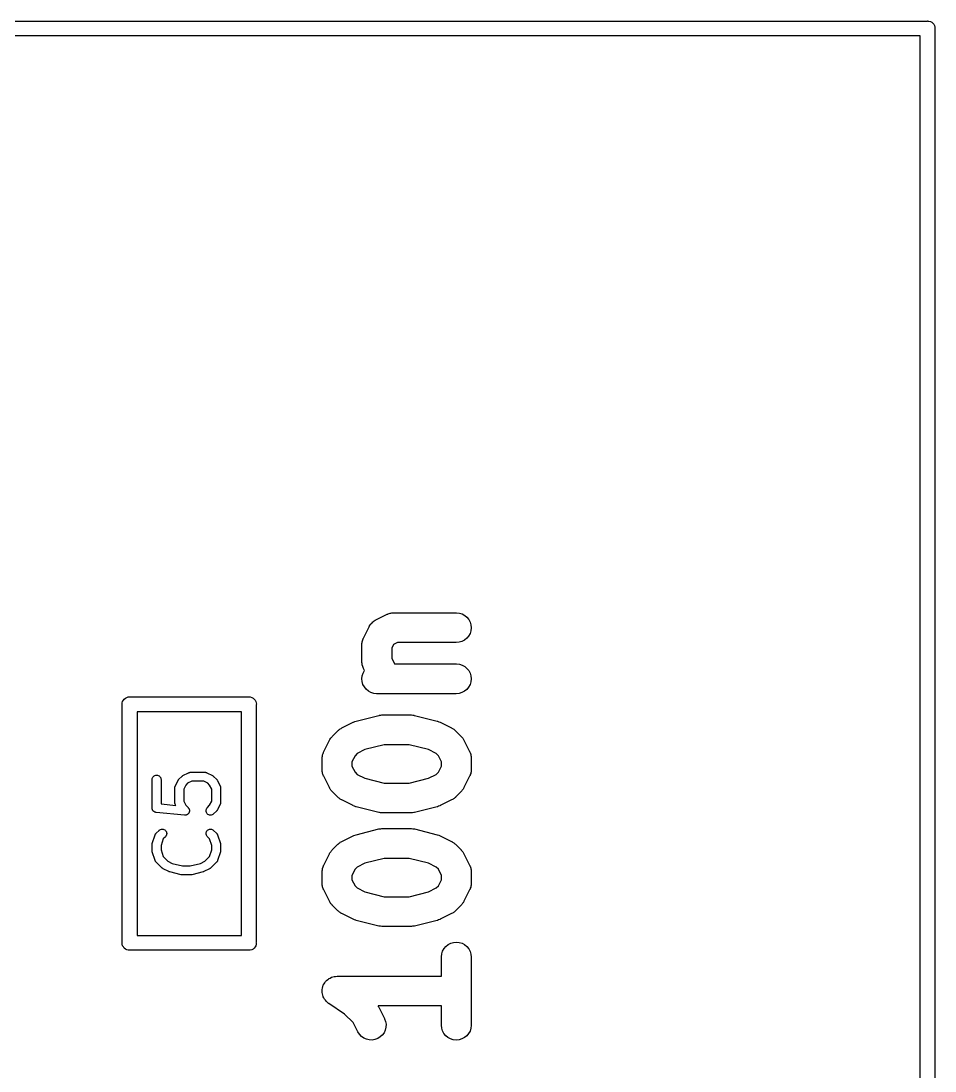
# Model space of a CAD drawing. Extents: x -0.43 to 1.15, y -0.05 to 0.65.
# Drawn here: x 0.9106 to 1.152, y 0.3746 to 0.652 of the extents above; entities that cross this region are included whole.
import ezdxf

# ---------------------------------------------------------------- set-up
doc = ezdxf.new("R2010")
doc.units = 0
doc.header["$MEASUREMENT"] = 0
doc.layers.add('BLACK', color=7, linetype='CONTINUOUS')

msp = doc.modelspace()

# ---------------------------------------------------------------- linework, layer by layer
at = {"layer": 'BLACK', "linetype": 'CONTINUOUS'}
for p, q in [((-0.1499, 0.65197), (1.1499, 0.65197)), ((1.1499, 0.65197), (1.15, 0.65198)), ((1.15, 0.65198), (1.1501, 0.65197)), ((1.1501, 0.65197), (1.15039, 0.65194)), ((1.15039, 0.65194), (1.15076, 0.65183)), ((1.15076, 0.65183), (1.1511, 0.65165)), ((1.1511, 0.65165), (1.1514, 0.6514)), ((1.1514, 0.6514), (1.15164, 0.6511)), ((1.15164, 0.6511), (1.15183, 0.65076)), ((1.15183, 0.65076), (1.15194, 0.65039)), ((1.15194, 0.65039), (1.15198, 0.65)), ((1.15198, 0.65), (1.15197, 0.6499)), ((1.15197, 0.6499), (1.15197, -0.0499)), ((1.14803, 0.64803), (-0.14803, 0.64803)), ((1.14803, -0.04803), (1.14803, 0.64803)), ((1.00389, 0.49352), (1.00414, 0.49369)), ((1.00414, 0.49369), (1.00422, 0.49372)), ((1.00422, 0.49372), (1.00429, 0.49377)), ((1.00429, 0.49377), (1.00729, 0.49527)), ((1.00729, 0.49527), (1.00734, 0.49529)), ((1.00734, 0.49529), (1.00745, 0.49533)), ((1.00745, 0.49533), (1.00755, 0.49538)), ((1.00755, 0.49538), (1.00781, 0.49546)), ((1.00781, 0.49546), (1.00806, 0.49555)), ((1.00806, 0.49555), (1.00817, 0.49557)), ((1.00817, 0.49557), (1.00828, 0.49561)), ((1.00828, 0.49561), (1.00855, 0.49563)), ((1.00855, 0.49563), (1.00882, 0.49567)), ((1.00882, 0.49567), (1.00893, 0.49567)), ((1.00893, 0.49567), (1.00905, 0.49568)), ((1.00905, 0.49568), (1.02555, 0.49568)), ((1.02555, 0.49568), (1.0256, 0.49568)), ((1.0256, 0.49568), (1.02637, 0.4956)), ((1.02637, 0.4956), (1.0271, 0.49536)), ((1.0271, 0.49536), (1.02777, 0.49499)), ((1.02777, 0.49499), (1.02836, 0.4945)), ((1.02836, 0.4945), (1.02884, 0.4939)), ((1.02884, 0.4939), (1.0292, 0.49322)), ((1.00103, 0.48901), (1.00253, 0.492)), ((1.00253, 0.492), (1.00255, 0.49205)), ((1.00255, 0.49205), (1.0026, 0.49212)), ((1.0026, 0.49212), (1.00263, 0.4922)), ((1.00263, 0.4922), (1.00281, 0.49245)), ((1.00281, 0.49245), (1.00297, 0.4927)), ((1.00297, 0.4927), (1.00303, 0.49276)), ((1.00303, 0.49276), (1.00308, 0.49283)), ((1.00308, 0.49283), (1.0033, 0.49303)), ((1.0033, 0.49303), (1.00351, 0.49325)), ((1.00351, 0.49325), (1.00358, 0.4933)), ((1.00358, 0.4933), (1.00364, 0.49336)), ((1.00364, 0.49336), (1.00389, 0.49352)), ((1.0294, 0.49095), (1.02918, 0.49022)), ((1.0292, 0.49322), (1.02941, 0.49248)), ((1.02948, 0.49172), (1.0294, 0.49095)), ((1.02941, 0.49248), (1.02948, 0.49172)), ((1.0007, 0.48806), (1.00073, 0.48817)), ((1.00073, 0.48817), (1.00075, 0.48829)), ((1.00075, 0.48829), (1.00085, 0.48854)), ((1.00085, 0.48854), (1.00093, 0.48879)), ((1.00093, 0.48879), (1.00099, 0.4889)), ((1.00099, 0.4889), (1.00103, 0.48901)), ((1.02705, 0.4881), (1.02631, 0.48788)), ((1.02773, 0.48846), (1.02705, 0.4881)), ((1.02832, 0.48895), (1.02773, 0.48846)), ((1.02881, 0.48954), (1.02832, 0.48895)), ((1.02918, 0.49022), (1.02881, 0.48954)), ((1.00061, 0.4873), (1.00063, 0.48741)), ((1.00061, 0.48724), (1.00061, 0.4873)), ((1.00061, 0.48274), (1.00061, 0.48724)), ((1.00062, 0.48753), (1.00067, 0.48779)), ((1.00063, 0.48741), (1.00062, 0.48753)), ((1.00067, 0.48779), (1.0007, 0.48806)), ((1.00898, 0.48731), (1.00849, 0.48631)), ((1.00849, 0.48631), (1.00849, 0.48367)), ((1.00998, 0.48781), (1.00898, 0.48731)), ((1.02555, 0.48781), (1.00998, 0.48781)), ((1.02631, 0.48788), (1.02555, 0.48781)), ((1.00062, 0.48263), (1.00061, 0.48274)), ((1.00062, 0.48251), (1.00062, 0.48263)), ((1.00849, 0.48367), (1.00923, 0.48218)), ((1.00066, 0.48225), (1.00062, 0.48251)), ((1.00069, 0.48198), (1.00066, 0.48225)), ((1.00072, 0.48187), (1.00069, 0.48198)), ((1.00074, 0.48175), (1.00072, 0.48187)), ((1.00083, 0.4815), (1.00074, 0.48175)), ((1.00091, 0.48124), (1.00083, 0.4815)), ((1.00096, 0.48114), (1.00091, 0.48124)), ((1.00092, 0.47977), (1.00129, 0.48045)), ((1.001, 0.48103), (1.00096, 0.48114)), ((1.00103, 0.48098), (1.001, 0.48103)), ((1.00129, 0.48046), (1.00103, 0.48098)), ((1.00129, 0.48045), (1.00129, 0.48046)), ((1.00923, 0.48218), (1.02555, 0.48218)), ((1.02555, 0.48218), (1.0256, 0.48218)), ((1.0256, 0.48218), (1.02637, 0.4821)), ((1.02637, 0.4821), (1.0271, 0.48186)), ((1.0271, 0.48186), (1.02777, 0.48149)), ((1.02777, 0.48149), (1.02836, 0.481)), ((1.02836, 0.481), (1.02884, 0.4804)), ((1.02884, 0.4804), (1.0292, 0.47972)), ((1.00061, 0.47827), (1.00069, 0.47904)), ((1.00068, 0.47751), (1.00061, 0.47827)), ((1.0009, 0.47677), (1.00068, 0.47751)), ((1.00069, 0.47904), (1.00092, 0.47977)), ((1.0294, 0.47745), (1.02918, 0.47672)), ((1.0292, 0.47972), (1.02941, 0.47898)), ((1.02948, 0.47822), (1.0294, 0.47745)), ((1.02941, 0.47898), (1.02948, 0.47822)), ((1.00126, 0.47609), (1.0009, 0.47677)), ((1.00174, 0.47549), (1.00126, 0.47609)), ((1.00233, 0.475), (1.00174, 0.47549)), ((1.003, 0.47463), (1.00233, 0.475)), ((1.00373, 0.47439), (1.003, 0.47463)), ((1.0045, 0.47431), (1.00373, 0.47439)), ((1.00455, 0.47431), (1.0045, 0.47431)), ((1.02555, 0.47431), (1.00455, 0.47431)), ((1.02631, 0.47438), (1.02555, 0.47431)), ((1.02705, 0.4746), (1.02631, 0.47438)), ((1.02773, 0.47497), (1.02705, 0.4746)), ((1.02832, 0.47545), (1.02773, 0.47497)), ((1.02881, 0.47604), (1.02832, 0.47545)), ((1.02918, 0.47672), (1.02881, 0.47604)), ((0.93727, 0.4715), (0.93731, 0.47188)), ((0.93728, 0.4714), (0.93727, 0.4715)), ((0.93731, 0.47188), (0.93742, 0.47225)), ((0.93742, 0.47225), (0.93761, 0.47259)), ((0.93761, 0.47259), (0.93785, 0.4729)), ((0.93785, 0.4729), (0.93815, 0.47314)), ((0.93815, 0.47314), (0.93849, 0.47332)), ((0.93849, 0.47332), (0.93887, 0.47344)), ((0.93887, 0.47344), (0.93916, 0.47347)), ((0.93916, 0.47347), (0.93925, 0.47347)), ((0.93925, 0.47347), (0.93935, 0.47347)), ((0.93935, 0.47347), (0.97065, 0.47347)), ((0.97065, 0.47347), (0.97075, 0.47347)), ((0.97075, 0.47347), (0.97084, 0.47347)), ((0.97084, 0.47347), (0.97113, 0.47344)), ((0.97113, 0.47344), (0.9715, 0.47332)), ((0.9715, 0.47332), (0.97185, 0.47314)), ((0.97185, 0.47314), (0.97215, 0.4729)), ((0.97215, 0.4729), (0.97239, 0.47259)), ((0.97239, 0.47259), (0.97257, 0.47225)), ((0.97257, 0.47225), (0.97269, 0.47188)), ((0.97269, 0.47188), (0.97273, 0.4715)), ((0.97273, 0.4715), (0.97272, 0.4714)), ((0.93728, 0.4086), (0.93728, 0.4714)), ((0.94122, 0.46953), (0.94122, 0.41047)), ((0.96878, 0.46953), (0.94122, 0.46953)), ((0.96878, 0.41047), (0.96878, 0.46953)), ((0.97272, 0.4714), (0.97272, 0.4086)), ((0.99529, 0.46527), (0.99829, 0.46677)), ((0.99829, 0.46677), (0.99834, 0.46679)), ((0.99834, 0.46679), (0.99836, 0.4668)), ((0.99836, 0.4668), (0.99837, 0.46681)), ((0.99837, 0.46681), (0.99872, 0.46693)), ((0.99872, 0.46693), (0.99906, 0.46706)), ((0.99906, 0.46706), (0.99908, 0.46706)), ((0.99908, 0.46706), (0.9991, 0.46707)), ((0.9991, 0.46707), (1.0051, 0.46857)), ((1.0051, 0.46857), (1.00515, 0.46858)), ((1.00515, 0.46858), (1.00522, 0.46859)), ((1.00522, 0.46859), (1.00529, 0.46861)), ((1.00529, 0.46861), (1.0056, 0.46864)), ((1.0056, 0.46864), (1.00591, 0.46868)), ((1.00591, 0.46868), (1.00598, 0.46868)), ((1.00598, 0.46868), (1.00605, 0.46868)), ((1.00605, 0.46868), (1.01355, 0.46868)), ((1.01355, 0.46868), (1.0136, 0.46868)), ((1.0136, 0.46868), (1.01367, 0.46868)), ((1.01367, 0.46868), (1.01374, 0.46868)), ((1.01374, 0.46868), (1.01406, 0.46863)), ((1.01406, 0.46863), (1.01437, 0.4686)), ((1.01437, 0.4686), (1.01443, 0.46858)), ((1.01443, 0.46858), (1.0145, 0.46857)), ((1.0145, 0.46857), (1.0205, 0.46707)), ((1.0205, 0.46707), (1.02056, 0.46705)), ((1.02056, 0.46705), (1.02057, 0.46705)), ((1.02057, 0.46705), (1.02059, 0.46704)), ((1.02059, 0.46704), (1.02093, 0.46691)), ((1.02093, 0.46691), (1.02128, 0.46679)), ((1.02128, 0.46679), (1.02129, 0.46677)), ((1.02129, 0.46677), (1.02131, 0.46677)), ((1.02131, 0.46677), (1.02431, 0.46527)), ((0.99277, 0.46303), (0.99427, 0.46453)), ((0.99427, 0.46453), (0.99431, 0.46457)), ((0.99431, 0.46457), (0.99448, 0.46471)), ((0.99448, 0.46471), (0.99464, 0.46486)), ((0.99464, 0.46486), (0.99478, 0.46495)), ((0.99478, 0.46495), (0.99491, 0.46505)), ((0.99491, 0.46505), (0.9951, 0.46515)), ((0.9951, 0.46515), (0.99529, 0.46527)), ((1.02431, 0.46527), (1.02436, 0.46524)), ((1.02436, 0.46524), (1.02454, 0.46512)), ((1.02454, 0.46512), (1.02474, 0.46502)), ((1.02474, 0.46502), (1.02486, 0.46492)), ((1.02486, 0.46492), (1.025, 0.46483)), ((1.025, 0.46483), (1.02516, 0.46467)), ((1.02516, 0.46467), (1.02533, 0.46453)), ((1.02533, 0.46453), (1.02683, 0.46303)), ((0.99053, 0.45901), (0.99203, 0.46201)), ((0.99203, 0.46201), (0.99206, 0.46206)), ((0.99206, 0.46206), (0.99218, 0.46224)), ((0.99218, 0.46224), (0.99228, 0.46244)), ((0.99228, 0.46244), (0.99238, 0.46256)), ((0.99238, 0.46256), (0.99247, 0.4627)), ((0.99247, 0.4627), (0.99263, 0.46286)), ((0.99263, 0.46286), (0.99277, 0.46303)), ((1.00653, 0.46081), (1.00142, 0.45953)), ((1.01306, 0.46081), (1.00653, 0.46081)), ((1.01817, 0.45953), (1.01306, 0.46081)), ((1.02683, 0.46303), (1.02687, 0.46299)), ((1.02687, 0.46299), (1.02701, 0.46282)), ((1.02701, 0.46282), (1.02716, 0.46266)), ((1.02716, 0.46266), (1.02725, 0.46252)), ((1.02725, 0.46252), (1.02735, 0.46239)), ((1.02735, 0.46239), (1.02745, 0.4622)), ((1.02745, 0.4622), (1.02757, 0.46201)), ((1.02757, 0.46201), (1.02907, 0.45901)), ((0.99013, 0.45753), (0.99017, 0.4578)), ((0.99017, 0.4578), (0.9902, 0.45807)), ((0.9902, 0.45807), (0.99023, 0.45818)), ((0.99023, 0.45818), (0.99025, 0.45829)), ((0.99025, 0.45829), (0.99035, 0.45854)), ((0.99035, 0.45854), (0.99043, 0.4588)), ((0.99043, 0.4588), (0.99049, 0.4589)), ((0.99049, 0.4589), (0.99053, 0.45901)), ((0.99879, 0.45792), (0.99799, 0.45632)), ((0.99938, 0.45851), (0.99879, 0.45792)), ((1.00142, 0.45953), (0.99938, 0.45851)), ((1.02022, 0.45851), (1.01817, 0.45953)), ((1.02081, 0.45792), (1.02022, 0.45851)), ((1.02161, 0.45632), (1.02081, 0.45792)), ((1.02907, 0.45901), (1.02909, 0.45896)), ((1.02909, 0.45896), (1.02913, 0.45885)), ((1.02913, 0.45885), (1.02919, 0.45875)), ((1.02919, 0.45875), (1.02927, 0.45849)), ((1.02927, 0.45849), (1.02936, 0.45824)), ((1.02936, 0.45824), (1.02938, 0.45812)), ((1.02938, 0.45812), (1.02941, 0.45801)), ((1.02941, 0.45801), (1.02944, 0.45775)), ((1.02944, 0.45775), (1.02948, 0.45748)), ((0.99011, 0.4573), (0.99013, 0.45742)), ((0.99011, 0.45725), (0.99011, 0.4573)), ((0.99011, 0.45425), (0.99011, 0.45725)), ((0.99013, 0.45742), (0.99013, 0.45753)), ((0.99799, 0.45632), (0.99799, 0.45518)), ((0.99799, 0.45518), (0.99879, 0.45358)), ((1.02081, 0.45358), (1.02161, 0.45518)), ((1.02161, 0.45518), (1.02161, 0.45632)), ((1.02948, 0.45748), (1.02947, 0.45736)), ((1.02947, 0.45736), (1.02948, 0.45725)), ((1.02948, 0.45725), (1.02948, 0.45425)), ((0.94522, 0.45187), (0.94529, 0.45209)), ((0.94529, 0.45209), (0.9454, 0.45229)), ((0.9454, 0.45229), (0.94555, 0.45247)), ((0.94555, 0.45247), (0.94573, 0.45261)), ((0.94573, 0.45261), (0.94593, 0.45272)), ((0.94593, 0.45272), (0.94615, 0.45278)), ((0.94615, 0.45278), (0.94638, 0.45281)), ((0.94638, 0.45281), (0.94661, 0.45278)), ((0.94661, 0.45278), (0.94683, 0.45271)), ((0.94683, 0.45271), (0.94704, 0.4526)), ((0.94704, 0.4526), (0.94721, 0.45246)), ((0.94721, 0.45246), (0.94736, 0.45228)), ((0.94736, 0.45228), (0.94747, 0.45207)), ((0.94747, 0.45207), (0.94754, 0.45185)), ((0.95229, 0.45171), (0.95304, 0.45246)), ((0.95304, 0.45246), (0.95305, 0.45247)), ((0.95305, 0.45247), (0.9531, 0.45251)), ((0.9531, 0.45251), (0.95315, 0.45256)), ((0.95315, 0.45256), (0.95319, 0.45258)), ((0.95319, 0.45258), (0.95323, 0.45261)), ((0.95323, 0.45261), (0.95329, 0.45265)), ((0.95329, 0.45265), (0.95335, 0.45268)), ((0.95335, 0.45268), (0.95485, 0.45343)), ((0.95485, 0.45343), (0.95486, 0.45344)), ((0.95486, 0.45344), (0.95489, 0.45345)), ((0.95489, 0.45345), (0.95493, 0.45347)), ((0.95493, 0.45347), (0.955, 0.45349)), ((0.955, 0.45349), (0.95508, 0.45352)), ((0.95508, 0.45352), (0.95511, 0.45352)), ((0.95511, 0.45352), (0.95515, 0.45353)), ((0.95515, 0.45353), (0.95523, 0.45354)), ((0.95523, 0.45354), (0.95531, 0.45355)), ((0.95531, 0.45355), (0.95534, 0.45355)), ((0.95534, 0.45355), (0.95537, 0.45355)), ((0.95537, 0.45355), (0.95912, 0.45355)), ((0.95912, 0.45355), (0.95914, 0.45355)), ((0.95914, 0.45355), (0.95918, 0.45355)), ((0.95918, 0.45355), (0.95921, 0.45355)), ((0.95921, 0.45355), (0.95929, 0.45354)), ((0.95929, 0.45354), (0.95937, 0.45353)), ((0.95937, 0.45353), (0.9594, 0.45352)), ((0.9594, 0.45352), (0.95944, 0.45351)), ((0.95944, 0.45351), (0.95951, 0.45348)), ((0.95951, 0.45348), (0.95959, 0.45346)), ((0.95959, 0.45346), (0.95962, 0.45344)), ((0.95962, 0.45344), (0.95965, 0.45343)), ((0.95965, 0.45343), (0.96115, 0.45268)), ((0.96115, 0.45268), (0.96117, 0.45267)), ((0.96117, 0.45267), (0.96122, 0.45264)), ((0.96122, 0.45264), (0.96128, 0.4526)), ((0.96128, 0.4526), (0.96132, 0.45257)), ((0.96132, 0.45257), (0.96136, 0.45255)), ((0.96136, 0.45255), (0.96141, 0.4525)), ((0.96141, 0.4525), (0.96146, 0.45246)), ((0.96146, 0.45246), (0.96221, 0.45171)), ((0.99013, 0.45413), (0.99011, 0.45425)), ((0.99012, 0.45402), (0.99013, 0.45413)), ((0.99016, 0.45375), (0.99012, 0.45402)), ((0.99019, 0.45348), (0.99016, 0.45375)), ((0.99022, 0.45337), (0.99019, 0.45348)), ((0.99024, 0.45326), (0.99022, 0.45337)), ((0.99033, 0.45301), (0.99024, 0.45326)), ((0.99041, 0.45275), (0.99033, 0.45301)), ((0.99047, 0.45265), (0.99041, 0.45275)), ((0.99051, 0.45254), (0.99047, 0.45265)), ((0.99053, 0.45249), (0.99051, 0.45254)), ((0.99203, 0.44949), (0.99053, 0.45249)), ((0.99879, 0.45358), (0.99938, 0.45298)), ((0.99938, 0.45298), (1.00142, 0.45196)), ((1.01817, 0.45196), (1.02022, 0.45298)), ((1.02022, 0.45298), (1.02081, 0.45358)), ((1.02907, 0.45249), (1.02757, 0.44949)), ((1.02911, 0.4526), (1.02907, 0.45249)), ((1.02917, 0.4527), (1.02911, 0.4526)), ((1.02925, 0.45295), (1.02917, 0.4527)), ((1.02934, 0.45321), (1.02925, 0.45295)), ((1.02936, 0.45332), (1.02934, 0.45321)), ((1.0294, 0.45343), (1.02936, 0.45332)), ((1.02943, 0.4537), (1.0294, 0.45343)), ((1.02947, 0.45396), (1.02943, 0.4537)), ((1.02948, 0.45419), (1.02947, 0.45408)), ((1.02947, 0.45408), (1.02947, 0.45396)), ((1.02948, 0.45425), (1.02948, 0.45419)), ((0.9452, 0.45164), (0.94522, 0.45187)), ((0.9452, 0.45162), (0.9452, 0.45164)), ((0.9452, 0.44412), (0.9452, 0.45162)), ((0.94754, 0.45185), (0.94756, 0.45162)), ((0.94756, 0.45162), (0.94756, 0.44519)), ((0.95119, 0.44939), (0.9512, 0.44943)), ((0.95119, 0.44937), (0.95119, 0.44939)), ((0.95119, 0.44562), (0.95119, 0.44937)), ((0.9512, 0.44946), (0.95121, 0.44954)), ((0.9512, 0.44943), (0.9512, 0.44946)), ((0.95121, 0.44954), (0.95122, 0.44962)), ((0.95122, 0.44962), (0.95123, 0.44965)), ((0.95123, 0.44965), (0.95124, 0.44969)), ((0.95124, 0.44969), (0.95127, 0.44976)), ((0.95127, 0.44976), (0.95129, 0.44984)), ((0.95129, 0.44984), (0.95131, 0.44987)), ((0.95131, 0.44987), (0.95132, 0.4499)), ((0.95132, 0.4499), (0.95207, 0.4514)), ((0.95207, 0.4514), (0.95208, 0.45142)), ((0.95208, 0.45142), (0.95211, 0.45147)), ((0.95211, 0.45147), (0.95214, 0.45153)), ((0.95214, 0.45153), (0.95217, 0.45157)), ((0.95217, 0.45157), (0.9522, 0.45161)), ((0.9522, 0.45161), (0.95225, 0.45166)), ((0.95225, 0.45166), (0.95229, 0.45171)), ((0.9541, 0.45017), (0.95356, 0.4491)), ((0.95457, 0.45065), (0.9541, 0.45017)), ((0.95565, 0.45119), (0.95457, 0.45065)), ((0.95885, 0.45119), (0.95565, 0.45119)), ((0.95993, 0.45065), (0.95885, 0.45119)), ((0.9604, 0.45017), (0.95993, 0.45065)), ((0.96094, 0.4491), (0.9604, 0.45017)), ((0.96221, 0.45171), (0.96222, 0.4517)), ((0.96222, 0.4517), (0.96226, 0.45165)), ((0.96226, 0.45165), (0.96231, 0.4516)), ((0.96231, 0.4516), (0.96233, 0.45155)), ((0.96233, 0.45155), (0.96237, 0.45152)), ((0.96237, 0.45152), (0.9624, 0.45146)), ((0.9624, 0.45146), (0.96243, 0.4514)), ((0.96243, 0.4514), (0.96318, 0.4499)), ((0.96318, 0.4499), (0.96319, 0.44989)), ((0.96319, 0.44989), (0.9632, 0.44986)), ((0.9632, 0.44986), (0.96322, 0.44982)), ((0.96322, 0.44982), (0.96324, 0.44975)), ((0.96324, 0.44975), (0.96327, 0.44967)), ((0.96327, 0.44967), (0.96327, 0.44964)), ((0.96327, 0.44964), (0.96328, 0.4496)), ((0.96328, 0.4496), (0.96329, 0.44952)), ((0.96329, 0.44952), (0.9633, 0.44944)), ((0.9633, 0.44944), (0.9633, 0.44941)), ((0.9633, 0.44941), (0.9633, 0.44937)), ((0.9633, 0.44937), (0.9633, 0.44562)), ((0.99215, 0.4493), (0.99203, 0.44949)), ((0.99225, 0.4491), (0.99215, 0.4493)), ((1.00142, 0.45196), (1.00653, 0.45069)), ((1.00653, 0.45069), (1.01306, 0.45069)), ((1.01306, 0.45069), (1.01817, 0.45196)), ((1.02754, 0.44944), (1.02742, 0.44925)), ((1.02757, 0.44949), (1.02754, 0.44944)), ((0.95356, 0.4491), (0.95356, 0.4459)), ((0.96094, 0.4459), (0.96094, 0.4491)), ((0.99235, 0.44898), (0.99225, 0.4491)), ((0.99244, 0.44884), (0.99235, 0.44898)), ((0.99259, 0.44868), (0.99244, 0.44884)), ((0.99273, 0.4485), (0.99259, 0.44868)), ((0.99277, 0.44847), (0.99273, 0.4485)), ((0.99427, 0.44697), (0.99277, 0.44847)), ((0.99444, 0.44683), (0.99427, 0.44697)), ((0.9946, 0.44667), (0.99444, 0.44683)), ((0.99473, 0.44658), (0.9946, 0.44667)), ((0.99486, 0.44648), (0.99473, 0.44658)), ((1.02482, 0.44655), (1.02469, 0.44645)), ((1.02496, 0.44664), (1.02482, 0.44655)), ((1.02512, 0.44679), (1.02496, 0.44664)), ((1.02529, 0.44693), (1.02512, 0.44679)), ((1.02533, 0.44697), (1.02529, 0.44693)), ((1.02683, 0.44847), (1.02533, 0.44697)), ((1.02697, 0.44864), (1.02683, 0.44847)), ((1.02713, 0.44879), (1.02697, 0.44864)), ((1.02721, 0.44893), (1.02713, 0.44879)), ((1.02732, 0.44906), (1.02721, 0.44893)), ((1.02742, 0.44925), (1.02732, 0.44906)), ((0.9452, 0.44407), (0.9452, 0.44412)), ((0.9452, 0.44402), (0.9452, 0.44407)), ((0.94521, 0.44396), (0.9452, 0.44402)), ((0.94522, 0.44389), (0.94521, 0.44396)), ((0.94523, 0.44384), (0.94522, 0.44389)), ((0.94524, 0.44379), (0.94523, 0.44384)), ((0.94527, 0.44373), (0.94524, 0.44379)), ((0.94528, 0.44367), (0.94527, 0.44373)), ((0.94756, 0.44519), (0.95147, 0.4448)), ((0.9512, 0.44559), (0.95119, 0.44562)), ((0.9512, 0.44555), (0.9512, 0.44559)), ((0.95121, 0.44548), (0.9512, 0.44555)), ((0.95122, 0.44539), (0.95121, 0.44548)), ((0.95123, 0.44536), (0.95122, 0.44539)), ((0.95123, 0.44533), (0.95123, 0.44536)), ((0.95126, 0.44525), (0.95123, 0.44533)), ((0.95128, 0.44517), (0.95126, 0.44525)), ((0.9513, 0.44514), (0.95128, 0.44517)), ((0.95131, 0.44511), (0.9513, 0.44514)), ((0.95132, 0.4451), (0.95131, 0.44511)), ((0.95147, 0.4448), (0.95132, 0.4451)), ((0.95356, 0.4459), (0.9541, 0.44482)), ((0.9541, 0.44482), (0.95471, 0.44421)), ((0.95471, 0.44421), (0.95472, 0.4442)), ((0.95472, 0.4442), (0.95476, 0.44415)), ((0.95476, 0.44415), (0.9548, 0.44411)), ((0.9548, 0.44411), (0.95483, 0.44406)), ((0.95483, 0.44406), (0.95487, 0.44402)), ((0.95487, 0.44402), (0.95489, 0.44397)), ((0.95489, 0.44397), (0.95492, 0.44392)), ((0.95492, 0.44392), (0.95495, 0.44387)), ((0.95495, 0.44387), (0.95497, 0.44381)), ((0.95497, 0.44381), (0.95499, 0.44376)), ((0.95499, 0.44376), (0.95501, 0.44371)), ((0.95947, 0.44361), (0.95953, 0.44383)), ((0.95953, 0.44383), (0.95964, 0.44403)), ((0.95964, 0.44403), (0.95979, 0.44421)), ((0.95979, 0.44421), (0.9604, 0.44482)), ((0.9604, 0.44482), (0.96094, 0.4459)), ((0.96318, 0.4451), (0.96243, 0.4436)), ((0.96319, 0.44513), (0.96318, 0.4451)), ((0.96321, 0.44516), (0.96319, 0.44513)), ((0.96323, 0.44524), (0.96321, 0.44516)), ((0.96326, 0.44531), (0.96323, 0.44524)), ((0.96327, 0.44535), (0.96326, 0.44531)), ((0.96328, 0.44538), (0.96327, 0.44535)), ((0.96329, 0.44546), (0.96328, 0.44538)), ((0.9633, 0.44554), (0.96329, 0.44546)), ((0.9633, 0.44562), (0.9633, 0.44561)), ((0.9633, 0.44561), (0.9633, 0.44557)), ((0.9633, 0.44557), (0.9633, 0.44554)), ((0.99506, 0.44637), (0.99486, 0.44648)), ((0.99524, 0.44625), (0.99506, 0.44637)), ((0.99529, 0.44623), (0.99524, 0.44625)), ((0.99829, 0.44473), (0.99529, 0.44623)), ((0.99831, 0.44472), (0.99829, 0.44473)), ((0.99832, 0.44471), (0.99831, 0.44472)), ((0.99867, 0.44458), (0.99832, 0.44471)), ((0.99901, 0.44445), (0.99867, 0.44458)), ((0.99903, 0.44445), (0.99901, 0.44445)), ((0.99904, 0.44444), (0.99903, 0.44445)), ((0.9991, 0.44443), (0.99904, 0.44444)), ((1.0051, 0.44293), (0.9991, 0.44443)), ((1.0205, 0.44443), (1.0145, 0.44293)), ((1.02052, 0.44444), (1.0205, 0.44443)), ((1.02054, 0.44444), (1.02052, 0.44444)), ((1.02088, 0.44456), (1.02054, 0.44444)), ((1.02123, 0.44469), (1.02088, 0.44456)), ((1.02124, 0.4447), (1.02123, 0.44469)), ((1.02126, 0.4447), (1.02124, 0.4447)), ((1.02131, 0.44473), (1.02126, 0.4447)), ((1.02431, 0.44623), (1.02131, 0.44473)), ((1.0245, 0.44634), (1.02431, 0.44623)), ((1.02469, 0.44645), (1.0245, 0.44634)), ((0.94531, 0.44363), (0.94528, 0.44367)), ((0.94533, 0.44358), (0.94531, 0.44363)), ((0.94536, 0.44353), (0.94533, 0.44358)), ((0.94539, 0.44347), (0.94536, 0.44353)), ((0.94543, 0.44343), (0.94539, 0.44347)), ((0.94545, 0.44339), (0.94543, 0.44343)), ((0.9455, 0.44334), (0.94545, 0.44339)), ((0.94554, 0.44329), (0.9455, 0.44334)), ((0.94558, 0.44326), (0.94554, 0.44329)), ((0.94561, 0.44322), (0.94558, 0.44326)), ((0.94567, 0.44319), (0.94561, 0.44322)), ((0.94572, 0.44315), (0.94567, 0.44319)), ((0.94576, 0.44312), (0.94572, 0.44315)), ((0.94581, 0.44309), (0.94576, 0.44312)), ((0.94586, 0.44307), (0.94581, 0.44309)), ((0.94592, 0.44304), (0.94586, 0.44307)), ((0.94597, 0.44302), (0.94592, 0.44304)), ((0.94602, 0.443), (0.94597, 0.44302)), ((0.94608, 0.44299), (0.94602, 0.443)), ((0.94614, 0.44297), (0.94608, 0.44299)), ((0.94619, 0.44296), (0.94614, 0.44297)), ((0.94624, 0.44295), (0.94619, 0.44296)), ((0.94626, 0.44295), (0.94624, 0.44295)), ((0.95376, 0.4422), (0.94626, 0.44295)), ((0.95381, 0.4422), (0.95376, 0.4422)), ((0.95387, 0.44219), (0.95381, 0.4422)), ((0.95393, 0.4422), (0.95387, 0.44219)), ((0.95399, 0.4422), (0.95393, 0.4422)), ((0.95404, 0.44221), (0.95399, 0.4422)), ((0.9541, 0.44222), (0.95404, 0.44221)), ((0.95416, 0.44223), (0.9541, 0.44222)), ((0.95421, 0.44224), (0.95416, 0.44223)), ((0.95427, 0.44227), (0.95421, 0.44224)), ((0.95432, 0.44228), (0.95427, 0.44227)), ((0.95437, 0.44231), (0.95432, 0.44228)), ((0.95443, 0.44233), (0.95437, 0.44231)), ((0.95447, 0.44236), (0.95443, 0.44233)), ((0.95452, 0.44239), (0.95447, 0.44236)), ((0.95457, 0.44243), (0.95452, 0.44239)), ((0.95462, 0.44246), (0.95457, 0.44243)), ((0.95466, 0.4425), (0.95462, 0.44246)), ((0.9547, 0.44253), (0.95466, 0.4425)), ((0.95474, 0.44258), (0.9547, 0.44253)), ((0.95478, 0.44262), (0.95474, 0.44258)), ((0.95481, 0.44267), (0.95478, 0.44262)), ((0.95485, 0.44271), (0.95481, 0.44267)), ((0.95488, 0.44276), (0.95485, 0.44271)), ((0.95491, 0.44281), (0.95488, 0.44276)), ((0.95493, 0.44286), (0.95491, 0.44281)), ((0.95496, 0.44291), (0.95493, 0.44286)), ((0.95498, 0.44297), (0.95496, 0.44291)), ((0.955, 0.44302), (0.95498, 0.44297)), ((0.95501, 0.44308), (0.955, 0.44302)), ((0.95501, 0.44371), (0.95502, 0.44365)), ((0.95503, 0.44313), (0.95501, 0.44308)), ((0.95502, 0.44365), (0.95504, 0.44359)), ((0.95504, 0.44319), (0.95503, 0.44313)), ((0.95504, 0.44359), (0.95504, 0.44354)), ((0.95504, 0.44354), (0.95505, 0.44348)), ((0.95505, 0.44325), (0.95504, 0.44319)), ((0.95505, 0.44348), (0.95505, 0.44342)), ((0.95505, 0.44342), (0.95506, 0.44336)), ((0.95506, 0.44336), (0.95505, 0.44331)), ((0.95505, 0.44331), (0.95505, 0.44325)), ((0.95944, 0.44338), (0.95947, 0.44361)), ((0.95947, 0.44315), (0.95944, 0.44338)), ((0.95953, 0.44293), (0.95947, 0.44315)), ((0.95964, 0.44272), (0.95953, 0.44293)), ((0.95978, 0.44255), (0.95964, 0.44272)), ((0.95996, 0.4424), (0.95978, 0.44255)), ((0.96016, 0.44229), (0.95996, 0.4424)), ((0.96038, 0.44222), (0.96016, 0.44229)), ((0.96061, 0.44219), (0.96038, 0.44222)), ((0.96084, 0.44221), (0.96061, 0.44219)), ((0.96106, 0.44228), (0.96084, 0.44221)), ((0.96127, 0.44238), (0.96106, 0.44228)), ((0.96145, 0.44253), (0.96127, 0.44238)), ((0.96146, 0.44254), (0.96145, 0.44253)), ((0.96221, 0.44329), (0.96146, 0.44254)), ((0.96225, 0.44334), (0.96221, 0.44329)), ((0.9623, 0.44339), (0.96225, 0.44334)), ((0.96232, 0.44343), (0.9623, 0.44339)), ((0.96236, 0.44347), (0.96232, 0.44343)), ((0.96239, 0.44353), (0.96236, 0.44347)), ((0.96242, 0.44358), (0.96239, 0.44353)), ((0.96243, 0.4436), (0.96242, 0.44358)), ((1.00516, 0.44292), (1.0051, 0.44293)), ((1.00523, 0.4429), (1.00516, 0.44292)), ((1.00554, 0.44286), (1.00523, 0.4429)), ((1.00586, 0.44282), (1.00554, 0.44286)), ((1.00593, 0.44282), (1.00586, 0.44282)), ((1.00599, 0.44281), (1.00593, 0.44282)), ((1.00605, 0.44281), (1.00599, 0.44281)), ((1.01355, 0.44281), (1.00605, 0.44281)), ((1.01362, 0.44282), (1.01355, 0.44281)), ((1.01369, 0.44282), (1.01362, 0.44282)), ((1.014, 0.44286), (1.01369, 0.44282)), ((1.01431, 0.44289), (1.014, 0.44286)), ((1.01438, 0.44291), (1.01431, 0.44289)), ((1.01445, 0.44292), (1.01438, 0.44291)), ((1.0145, 0.44293), (1.01445, 0.44292)), ((0.94629, 0.43746), (0.94704, 0.43821)), ((0.94704, 0.43821), (0.94705, 0.43822)), ((0.94705, 0.43822), (0.94723, 0.43837)), ((0.94723, 0.43837), (0.94744, 0.43847)), ((0.94744, 0.43847), (0.94766, 0.43854)), ((0.94766, 0.43854), (0.94789, 0.43856)), ((0.94789, 0.43856), (0.94812, 0.43853)), ((0.94812, 0.43853), (0.94834, 0.43846)), ((0.94834, 0.43846), (0.94854, 0.43835)), ((0.94854, 0.43835), (0.94872, 0.43821)), ((0.94872, 0.43821), (0.94886, 0.43803)), ((0.95965, 0.43804), (0.95979, 0.43822)), ((0.95979, 0.43822), (0.95997, 0.43836)), ((0.95997, 0.43836), (0.96018, 0.43847)), ((0.96018, 0.43847), (0.9604, 0.43854)), ((0.9604, 0.43854), (0.96063, 0.43856)), ((0.96063, 0.43856), (0.96086, 0.43853)), ((0.96086, 0.43853), (0.96108, 0.43847)), ((0.96108, 0.43847), (0.96128, 0.43836)), ((0.96128, 0.43836), (0.96146, 0.43821)), ((0.96146, 0.43821), (0.96221, 0.43746)), ((0.9991, 0.43707), (1.0051, 0.43857)), ((1.0051, 0.43857), (1.00515, 0.43858)), ((1.00515, 0.43858), (1.00522, 0.43859)), ((1.00522, 0.43859), (1.00529, 0.43861)), ((1.00529, 0.43861), (1.0056, 0.43864)), ((1.0056, 0.43864), (1.00591, 0.43868)), ((1.00591, 0.43868), (1.00598, 0.43868)), ((1.00598, 0.43868), (1.00605, 0.43869)), ((1.00605, 0.43869), (1.01355, 0.43869)), ((1.01355, 0.43869), (1.0136, 0.43869)), ((1.0136, 0.43869), (1.01367, 0.43868)), ((1.01367, 0.43868), (1.01374, 0.43868)), ((1.01374, 0.43868), (1.01406, 0.43864)), ((1.01406, 0.43864), (1.01437, 0.4386)), ((1.01437, 0.4386), (1.01443, 0.43858)), ((1.01443, 0.43858), (1.0145, 0.43857)), ((1.0145, 0.43857), (1.0205, 0.43707)), ((0.94526, 0.43475), (0.94601, 0.437)), ((0.94601, 0.43701), (0.94603, 0.43705)), ((0.94601, 0.437), (0.94601, 0.43701)), ((0.94603, 0.43705), (0.94604, 0.43708)), ((0.94604, 0.43708), (0.94607, 0.43715)), ((0.94607, 0.43715), (0.94611, 0.43722)), ((0.94611, 0.43722), (0.94613, 0.43725)), ((0.94613, 0.43725), (0.94614, 0.43728)), ((0.94614, 0.43728), (0.9462, 0.43734)), ((0.9462, 0.43734), (0.94624, 0.43741)), ((0.94624, 0.43741), (0.94627, 0.43743)), ((0.94627, 0.43743), (0.94629, 0.43746)), ((0.94816, 0.43599), (0.94756, 0.43418)), ((0.94871, 0.43654), (0.94816, 0.43599)), ((0.94886, 0.43672), (0.94871, 0.43654)), ((0.94886, 0.43803), (0.94897, 0.43782)), ((0.94897, 0.43692), (0.94886, 0.43672)), ((0.94897, 0.43782), (0.94903, 0.4376)), ((0.94903, 0.43714), (0.94897, 0.43692)), ((0.94903, 0.4376), (0.94906, 0.43737)), ((0.94906, 0.43737), (0.94903, 0.43714)), ((0.95944, 0.43739), (0.95947, 0.43762)), ((0.95946, 0.43716), (0.95944, 0.43739)), ((0.95953, 0.43694), (0.95946, 0.43716)), ((0.95947, 0.43762), (0.95954, 0.43784)), ((0.95963, 0.43673), (0.95953, 0.43694)), ((0.95954, 0.43784), (0.95965, 0.43804)), ((0.95978, 0.43655), (0.95963, 0.43673)), ((0.95979, 0.43654), (0.95978, 0.43655)), ((0.96034, 0.43599), (0.95979, 0.43654)), ((0.96094, 0.43418), (0.96034, 0.43599)), ((0.96221, 0.43746), (0.96222, 0.43745)), ((0.96222, 0.43745), (0.96224, 0.43742)), ((0.96224, 0.43742), (0.96227, 0.4374)), ((0.96227, 0.4374), (0.96231, 0.43733)), ((0.96231, 0.43733), (0.96237, 0.43727)), ((0.96237, 0.43727), (0.96238, 0.43724)), ((0.96238, 0.43724), (0.9624, 0.43721)), ((0.9624, 0.43721), (0.96243, 0.43714)), ((0.96243, 0.43714), (0.96247, 0.43706)), ((0.96247, 0.43706), (0.96248, 0.43703)), ((0.96248, 0.43703), (0.96249, 0.437)), ((0.96249, 0.437), (0.96325, 0.43475)), ((0.99529, 0.43527), (0.99829, 0.43677)), ((0.99829, 0.43677), (0.99834, 0.4368)), ((0.99834, 0.4368), (0.99836, 0.4368)), ((0.99836, 0.4368), (0.99837, 0.43681)), ((0.99837, 0.43681), (0.99872, 0.43694)), ((0.99872, 0.43694), (0.99906, 0.43706)), ((0.99906, 0.43706), (0.99908, 0.43706)), ((0.99908, 0.43706), (0.9991, 0.43707)), ((1.0205, 0.43707), (1.02056, 0.43706)), ((1.02056, 0.43706), (1.02057, 0.43705)), ((1.02057, 0.43705), (1.02059, 0.43705)), ((1.02059, 0.43705), (1.02093, 0.43692)), ((1.02093, 0.43692), (1.02128, 0.43679)), ((1.02128, 0.43679), (1.02129, 0.43678)), ((1.02129, 0.43678), (1.02131, 0.43677)), ((1.02131, 0.43677), (1.02431, 0.43527)), ((0.9452, 0.43452), (0.94522, 0.43457)), ((0.9452, 0.43446), (0.9452, 0.43452)), ((0.9452, 0.43439), (0.9452, 0.43446)), ((0.9452, 0.43438), (0.9452, 0.43439)), ((0.9452, 0.43288), (0.9452, 0.43438)), ((0.9452, 0.43281), (0.9452, 0.43288)), ((0.9452, 0.43274), (0.9452, 0.43281)), ((0.94521, 0.4327), (0.9452, 0.43274)), ((0.94522, 0.43265), (0.94521, 0.4327)), ((0.94522, 0.43462), (0.94524, 0.43468)), ((0.94522, 0.43457), (0.94522, 0.43462)), ((0.94524, 0.43258), (0.94522, 0.43265)), ((0.94524, 0.43468), (0.94526, 0.43475)), ((0.94756, 0.43418), (0.94756, 0.43307)), ((0.94756, 0.43307), (0.94816, 0.43126)), ((0.96034, 0.43126), (0.96094, 0.43307)), ((0.96094, 0.43307), (0.96094, 0.43418)), ((0.96325, 0.43475), (0.96325, 0.43473)), ((0.96325, 0.43473), (0.96326, 0.43467)), ((0.96326, 0.43467), (0.96328, 0.43461)), ((0.96328, 0.43461), (0.96329, 0.43456)), ((0.9633, 0.43273), (0.96328, 0.43268)), ((0.96328, 0.43268), (0.96328, 0.43263)), ((0.96329, 0.43456), (0.9633, 0.43451)), ((0.9633, 0.43451), (0.9633, 0.43444)), ((0.9633, 0.43444), (0.9633, 0.43438)), ((0.9633, 0.43438), (0.9633, 0.43288)), ((0.9633, 0.43288), (0.9633, 0.43286)), ((0.9633, 0.43286), (0.9633, 0.43279)), ((0.9633, 0.43279), (0.9633, 0.43273)), ((0.99238, 0.43257), (0.99247, 0.43271)), ((0.99247, 0.43271), (0.99263, 0.43286)), ((0.99263, 0.43286), (0.99277, 0.43304)), ((0.99277, 0.43304), (0.99427, 0.43454)), ((0.99427, 0.43454), (0.99431, 0.43457)), ((0.99431, 0.43457), (0.99448, 0.43471)), ((0.99448, 0.43471), (0.99464, 0.43486)), ((0.99464, 0.43486), (0.99478, 0.43495)), ((0.99478, 0.43495), (0.99491, 0.43505)), ((0.99491, 0.43505), (0.9951, 0.43516)), ((0.9951, 0.43516), (0.99529, 0.43527)), ((1.02431, 0.43527), (1.02436, 0.43525)), ((1.02436, 0.43525), (1.02454, 0.43513)), ((1.02454, 0.43513), (1.02474, 0.43502)), ((1.02474, 0.43502), (1.02486, 0.43492)), ((1.02486, 0.43492), (1.025, 0.43483)), ((1.025, 0.43483), (1.02516, 0.43467)), ((1.02516, 0.43467), (1.02533, 0.43454)), ((1.02533, 0.43454), (1.02683, 0.43304)), ((1.02683, 0.43304), (1.02687, 0.433)), ((1.02687, 0.433), (1.02701, 0.43282)), ((1.02701, 0.43282), (1.02716, 0.43266)), ((1.02716, 0.43266), (1.02725, 0.43252)), ((0.94525, 0.43252), (0.94524, 0.43258)), ((0.94526, 0.4325), (0.94525, 0.43252)), ((0.94601, 0.43025), (0.94526, 0.4325)), ((0.94602, 0.43022), (0.94601, 0.43025)), ((0.94603, 0.43019), (0.94602, 0.43022)), ((0.94607, 0.43012), (0.94603, 0.43019)), ((0.9461, 0.43004), (0.94607, 0.43012)), ((0.94612, 0.43001), (0.9461, 0.43004)), ((0.94613, 0.42998), (0.94612, 0.43001)), ((0.94619, 0.42992), (0.94613, 0.42998)), ((0.94623, 0.42985), (0.94619, 0.42992)), ((0.94816, 0.43126), (0.94932, 0.4301)), ((0.94932, 0.4301), (0.95054, 0.42949)), ((0.95796, 0.42949), (0.95917, 0.4301)), ((0.95917, 0.4301), (0.96034, 0.43126)), ((0.9623, 0.42991), (0.96226, 0.42984)), ((0.96236, 0.42997), (0.9623, 0.42991)), ((0.96237, 0.43), (0.96236, 0.42997)), ((0.96239, 0.43003), (0.96237, 0.43)), ((0.96243, 0.4301), (0.96239, 0.43003)), ((0.96247, 0.43017), (0.96243, 0.4301)), ((0.96249, 0.43024), (0.96247, 0.43021)), ((0.96247, 0.43021), (0.96247, 0.43017)), ((0.96325, 0.4325), (0.96249, 0.43025)), ((0.96249, 0.43025), (0.96249, 0.43024)), ((0.96326, 0.43257), (0.96325, 0.4325)), ((0.96328, 0.43263), (0.96326, 0.43257)), ((0.99053, 0.42901), (0.99203, 0.43201)), ((0.99203, 0.43201), (0.99206, 0.43206)), ((0.99206, 0.43206), (0.99218, 0.43225)), ((0.99218, 0.43225), (0.99228, 0.43244)), ((0.99228, 0.43244), (0.99238, 0.43257)), ((1.00653, 0.43081), (1.00142, 0.42954)), ((1.01306, 0.43081), (1.00653, 0.43081)), ((1.01817, 0.42954), (1.01306, 0.43081)), ((1.02725, 0.43252), (1.02735, 0.43239)), ((1.02735, 0.43239), (1.02745, 0.4322)), ((1.02745, 0.4322), (1.02757, 0.43201)), ((1.02757, 0.43201), (1.02907, 0.42901)), ((0.94626, 0.42983), (0.94623, 0.42985)), ((0.94628, 0.4298), (0.94626, 0.42983)), ((0.94629, 0.42979), (0.94628, 0.4298)), ((0.94779, 0.42829), (0.94629, 0.42979)), ((0.94784, 0.42825), (0.94779, 0.42829)), ((0.94789, 0.4282), (0.94784, 0.42825)), ((0.94793, 0.42818), (0.94789, 0.4282)), ((0.94797, 0.42814), (0.94793, 0.42818)), ((0.94803, 0.42811), (0.94797, 0.42814)), ((0.94808, 0.42808), (0.94803, 0.42811)), ((0.9481, 0.42807), (0.94808, 0.42808)), ((0.9496, 0.42732), (0.9481, 0.42807)), ((0.94961, 0.42732), (0.9496, 0.42732)), ((0.9496, 0.42732), (0.9496, 0.42732)), ((0.94971, 0.42728), (0.94961, 0.42732)), ((0.94981, 0.42724), (0.94971, 0.42728)), ((0.94982, 0.42724), (0.94981, 0.42724)), ((0.94982, 0.42723), (0.94982, 0.42724)), ((0.94984, 0.42723), (0.94982, 0.42723)), ((0.95284, 0.42648), (0.94984, 0.42723)), ((0.95054, 0.42949), (0.95327, 0.42881)), ((0.95327, 0.42881), (0.95523, 0.42881)), ((0.95523, 0.42881), (0.95796, 0.42949)), ((0.95866, 0.42723), (0.95566, 0.42648)), ((0.95867, 0.42723), (0.95866, 0.42723)), ((0.95877, 0.42727), (0.95867, 0.42723)), ((0.95867, 0.42723), (0.95867, 0.42723)), ((0.95888, 0.42731), (0.95877, 0.42727)), ((0.95889, 0.42731), (0.95888, 0.42731)), ((0.95888, 0.42731), (0.95888, 0.42731)), ((0.9589, 0.42732), (0.95889, 0.42731)), ((0.9604, 0.42807), (0.9589, 0.42732)), ((0.96046, 0.42811), (0.9604, 0.42807)), ((0.96052, 0.42814), (0.96046, 0.42811)), ((0.96056, 0.42817), (0.96052, 0.42814)), ((0.9606, 0.42819), (0.96056, 0.42817)), ((0.96065, 0.42824), (0.9606, 0.42819)), ((0.9607, 0.42828), (0.96065, 0.42824)), ((0.96071, 0.42829), (0.9607, 0.42828)), ((0.96221, 0.42979), (0.96071, 0.42829)), ((0.96223, 0.42982), (0.96221, 0.42979)), ((0.96226, 0.42984), (0.96223, 0.42982)), ((0.99011, 0.42731), (0.99013, 0.42742)), ((0.99011, 0.42725), (0.99011, 0.42731)), ((0.99011, 0.42425), (0.99011, 0.42725)), ((0.99013, 0.42754), (0.99017, 0.4278)), ((0.99013, 0.42742), (0.99013, 0.42754)), ((0.99017, 0.4278), (0.9902, 0.42807)), ((0.9902, 0.42807), (0.99023, 0.42818)), ((0.99023, 0.42818), (0.99025, 0.42829)), ((0.99025, 0.42829), (0.99035, 0.42855)), ((0.99035, 0.42855), (0.99043, 0.4288)), ((0.99043, 0.4288), (0.99049, 0.4289)), ((0.99049, 0.4289), (0.99053, 0.42901)), ((0.99879, 0.42792), (0.99799, 0.42632)), ((0.99938, 0.42851), (0.99879, 0.42792)), ((1.00142, 0.42954), (0.99938, 0.42851)), ((1.02022, 0.42851), (1.01817, 0.42954)), ((1.02081, 0.42792), (1.02022, 0.42851)), ((1.02161, 0.42632), (1.02081, 0.42792)), ((1.02907, 0.42901), (1.02909, 0.42896)), ((1.02909, 0.42896), (1.02913, 0.42885)), ((1.02913, 0.42885), (1.02919, 0.42875)), ((1.02919, 0.42875), (1.02927, 0.42849)), ((1.02927, 0.42849), (1.02936, 0.42824)), ((1.02936, 0.42824), (1.02938, 0.42813)), ((1.02938, 0.42813), (1.02941, 0.42802)), ((1.02941, 0.42802), (1.02944, 0.42775)), ((1.02944, 0.42775), (1.02948, 0.42748)), ((1.02948, 0.42748), (1.02947, 0.42737)), ((1.02947, 0.42737), (1.02948, 0.42725)), ((1.02948, 0.42725), (1.02948, 0.42425)), ((0.95286, 0.42648), (0.95284, 0.42648)), ((0.95288, 0.42647), (0.95286, 0.42648)), ((0.95297, 0.42646), (0.95288, 0.42647)), ((0.95307, 0.42645), (0.95297, 0.42646)), ((0.95309, 0.42645), (0.95307, 0.42645)), ((0.95311, 0.42645), (0.95309, 0.42645)), ((0.95312, 0.42645), (0.95311, 0.42645)), ((0.95537, 0.42645), (0.95312, 0.42645)), ((0.9554, 0.42645), (0.95537, 0.42645)), ((0.95542, 0.42645), (0.9554, 0.42645)), ((0.95551, 0.42646), (0.95542, 0.42645)), ((0.9556, 0.42647), (0.95551, 0.42646)), ((0.95562, 0.42647), (0.9556, 0.42647)), ((0.95564, 0.42648), (0.95562, 0.42647)), ((0.95566, 0.42648), (0.95564, 0.42648)), ((0.99799, 0.42632), (0.99799, 0.42518)), ((0.99799, 0.42518), (0.99879, 0.42358)), ((1.02081, 0.42358), (1.02161, 0.42518)), ((1.02161, 0.42518), (1.02161, 0.42632)), ((0.99013, 0.42414), (0.99011, 0.42425)), ((0.99012, 0.42402), (0.99013, 0.42414)), ((0.99016, 0.42375), (0.99012, 0.42402)), ((0.99019, 0.42349), (0.99016, 0.42375)), ((0.99022, 0.42338), (0.99019, 0.42349)), ((0.99024, 0.42326), (0.99022, 0.42338)), ((0.99033, 0.42301), (0.99024, 0.42326)), ((0.99041, 0.42275), (0.99033, 0.42301)), ((0.99047, 0.42265), (0.99041, 0.42275)), ((0.99051, 0.42254), (0.99047, 0.42265)), ((0.99053, 0.42249), (0.99051, 0.42254)), ((0.99203, 0.41949), (0.99053, 0.42249)), ((0.99879, 0.42358), (0.99938, 0.42299)), ((0.99938, 0.42299), (1.00142, 0.42197)), ((1.00142, 0.42197), (1.00653, 0.42069)), ((1.01306, 0.42069), (1.01817, 0.42197)), ((1.01817, 0.42197), (1.02022, 0.42299)), ((1.02022, 0.42299), (1.02081, 0.42358)), ((1.02907, 0.42249), (1.02757, 0.41949)), ((1.02911, 0.4226), (1.02907, 0.42249)), ((1.02917, 0.4227), (1.02911, 0.4226)), ((1.02925, 0.42296), (1.02917, 0.4227)), ((1.02934, 0.42321), (1.02925, 0.42296)), ((1.02936, 0.42332), (1.02934, 0.42321)), ((1.0294, 0.42343), (1.02936, 0.42332)), ((1.02943, 0.4237), (1.0294, 0.42343)), ((1.02947, 0.42397), (1.02943, 0.4237)), ((1.02948, 0.4242), (1.02947, 0.42408)), ((1.02947, 0.42408), (1.02947, 0.42397)), ((1.02948, 0.42425), (1.02948, 0.4242)), ((0.99215, 0.4193), (0.99203, 0.41949)), ((0.99225, 0.41911), (0.99215, 0.4193)), ((0.99235, 0.41898), (0.99225, 0.41911)), ((0.99244, 0.41884), (0.99235, 0.41898)), ((0.99259, 0.41868), (0.99244, 0.41884)), ((1.00653, 0.42069), (1.01306, 0.42069)), ((1.02713, 0.4188), (1.02697, 0.41864)), ((1.02721, 0.41894), (1.02713, 0.4188)), ((1.02732, 0.41906), (1.02721, 0.41894)), ((1.02742, 0.41926), (1.02732, 0.41906)), ((1.02754, 0.41944), (1.02742, 0.41926)), ((1.02757, 0.41949), (1.02754, 0.41944)), ((0.99273, 0.41851), (0.99259, 0.41868)), ((0.99277, 0.41847), (0.99273, 0.41851)), ((0.99427, 0.41697), (0.99277, 0.41847)), ((0.99444, 0.41683), (0.99427, 0.41697)), ((0.9946, 0.41667), (0.99444, 0.41683)), ((0.99473, 0.41658), (0.9946, 0.41667)), ((0.99486, 0.41648), (0.99473, 0.41658)), ((0.99506, 0.41638), (0.99486, 0.41648)), ((0.99524, 0.41626), (0.99506, 0.41638)), ((0.99529, 0.41623), (0.99524, 0.41626)), ((0.99829, 0.41473), (0.99529, 0.41623)), ((1.02431, 0.41623), (1.02131, 0.41473)), ((1.0245, 0.41635), (1.02431, 0.41623)), ((1.02469, 0.41645), (1.0245, 0.41635)), ((1.02482, 0.41655), (1.02469, 0.41645)), ((1.02496, 0.41664), (1.02482, 0.41655)), ((1.02512, 0.41679), (1.02496, 0.41664)), ((1.02529, 0.41693), (1.02512, 0.41679)), ((1.02533, 0.41697), (1.02529, 0.41693)), ((1.02683, 0.41847), (1.02533, 0.41697)), ((1.02697, 0.41864), (1.02683, 0.41847)), ((0.99831, 0.41473), (0.99829, 0.41473)), ((0.99832, 0.41472), (0.99831, 0.41473)), ((0.99867, 0.41459), (0.99832, 0.41472)), ((0.99901, 0.41446), (0.99867, 0.41459)), ((0.99903, 0.41445), (0.99901, 0.41446)), ((0.99904, 0.41445), (0.99903, 0.41445)), ((0.9991, 0.41443), (0.99904, 0.41445)), ((1.00509, 0.41293), (0.9991, 0.41443)), ((1.0205, 0.41443), (1.0145, 0.41293)), ((1.02052, 0.41444), (1.0205, 0.41443)), ((1.02054, 0.41444), (1.02052, 0.41444)), ((1.02088, 0.41457), (1.02054, 0.41444)), ((1.02123, 0.41469), (1.02088, 0.41457)), ((1.02124, 0.4147), (1.02123, 0.41469)), ((1.02126, 0.41471), (1.02124, 0.4147)), ((1.02131, 0.41473), (1.02126, 0.41471)), ((0.94122, 0.41047), (0.96878, 0.41047)), ((1.00516, 0.41292), (1.00509, 0.41293)), ((1.00523, 0.4129), (1.00516, 0.41292)), ((1.00554, 0.41287), (1.00523, 0.4129)), ((1.00585, 0.41282), (1.00554, 0.41287)), ((1.00593, 0.41282), (1.00585, 0.41282)), ((1.00599, 0.41282), (1.00593, 0.41282)), ((1.00605, 0.41282), (1.00599, 0.41282)), ((1.01355, 0.41282), (1.00605, 0.41282)), ((1.01362, 0.41282), (1.01355, 0.41282)), ((1.01369, 0.41282), (1.01362, 0.41282)), ((1.014, 0.41286), (1.01369, 0.41282)), ((1.01431, 0.41289), (1.014, 0.41286)), ((1.01438, 0.41291), (1.01431, 0.41289)), ((1.01445, 0.41292), (1.01438, 0.41291)), ((1.0145, 0.41293), (1.01445, 0.41292)), ((0.93727, 0.4085), (0.93728, 0.4086)), ((0.93731, 0.40812), (0.93727, 0.4085)), ((0.93742, 0.40775), (0.93731, 0.40812)), ((0.93761, 0.40741), (0.93742, 0.40775)), ((0.97257, 0.40775), (0.97239, 0.40741)), ((0.97269, 0.40812), (0.97257, 0.40775)), ((0.97272, 0.40841), (0.97269, 0.40812)), ((0.97272, 0.4086), (0.97273, 0.4085)), ((0.97273, 0.4085), (0.97272, 0.40841)), ((0.97272, 0.40841), (0.97272, 0.40841)), ((1.02279, 0.40757), (1.02339, 0.40805)), ((1.02339, 0.40805), (1.02407, 0.40841)), ((1.02407, 0.40841), (1.02481, 0.40862)), ((1.02481, 0.40862), (1.02557, 0.40869)), ((1.02557, 0.40869), (1.02634, 0.40861)), ((1.02634, 0.40861), (1.02707, 0.40838)), ((1.02707, 0.40838), (1.02775, 0.40802)), ((1.02775, 0.40802), (1.02834, 0.40753)), ((0.93783, 0.40713), (0.93761, 0.40741)), ((0.93785, 0.4071), (0.93783, 0.40713)), ((0.93815, 0.40686), (0.93785, 0.4071)), ((0.93849, 0.40668), (0.93815, 0.40686)), ((0.93887, 0.40656), (0.93849, 0.40668)), ((0.93925, 0.40653), (0.93887, 0.40656)), ((0.93935, 0.40653), (0.93925, 0.40653)), ((0.97065, 0.40653), (0.93935, 0.40653)), ((0.97075, 0.40653), (0.97065, 0.40653)), ((0.97113, 0.40656), (0.97075, 0.40653)), ((0.9715, 0.40668), (0.97113, 0.40656)), ((0.97185, 0.40686), (0.9715, 0.40668)), ((0.97215, 0.4071), (0.97185, 0.40686)), ((0.97239, 0.40741), (0.97215, 0.4071)), ((1.02161, 0.40481), (1.0217, 0.40557)), ((1.0217, 0.40557), (1.02193, 0.40631)), ((1.02193, 0.40631), (1.0223, 0.40698)), ((1.0223, 0.40698), (1.02279, 0.40757)), ((1.02834, 0.40753), (1.02883, 0.40693)), ((1.02883, 0.40693), (1.02919, 0.40625)), ((1.02919, 0.40625), (1.02941, 0.40552)), ((1.02941, 0.40552), (1.02948, 0.40475)), ((1.02161, 0.40475), (1.02161, 0.40481)), ((1.02161, 0.39969), (1.02161, 0.40475)), ((1.02948, 0.40475), (1.02948, 0.38676)), ((0.99221, 0.39921), (0.99255, 0.3994)), ((0.99255, 0.3994), (0.99255, 0.3994)), ((0.99255, 0.3994), (0.99256, 0.3994)), ((0.99256, 0.3994), (0.99291, 0.3995)), ((0.99291, 0.3995), (0.99329, 0.39962)), ((0.99329, 0.39962), (0.99367, 0.39965)), ((0.99329, 0.39962), (0.99329, 0.39962)), ((0.99329, 0.39962), (0.99329, 0.39962)), ((0.99367, 0.39965), (0.99405, 0.39969)), ((0.99405, 0.39969), (1.02161, 0.39969)), ((0.9902, 0.39655), (0.99031, 0.39693)), ((0.99031, 0.39693), (0.99042, 0.39728)), ((0.99042, 0.39729), (0.99061, 0.39763)), ((0.99042, 0.39728), (0.99042, 0.39729)), ((0.99042, 0.39728), (0.99042, 0.39728)), ((0.99061, 0.39763), (0.99079, 0.39796)), ((0.99079, 0.39796), (0.99104, 0.39827)), ((0.99079, 0.39796), (0.99079, 0.39796)), ((0.99079, 0.39796), (0.99079, 0.39796)), ((0.99104, 0.39827), (0.99128, 0.39855)), ((0.99128, 0.39855), (0.99158, 0.3988)), ((0.99128, 0.39855), (0.99128, 0.39855)), ((0.99128, 0.39855), (0.99128, 0.39855)), ((0.99158, 0.3988), (0.99187, 0.39903)), ((0.99187, 0.39903), (0.99187, 0.39904)), ((0.99187, 0.39904), (0.99188, 0.39904)), ((0.99188, 0.39904), (0.99221, 0.39921)), ((0.99011, 0.39579), (0.99015, 0.39615)), ((0.99011, 0.39578), (0.99011, 0.39579)), ((0.99011, 0.39579), (0.99011, 0.39579)), ((0.99015, 0.39539), (0.99011, 0.39578)), ((0.99015, 0.39615), (0.9902, 0.39655)), ((0.99018, 0.39502), (0.99015, 0.39539)), ((0.99029, 0.39465), (0.99018, 0.39502)), ((0.99018, 0.39502), (0.99018, 0.39502)), ((0.99018, 0.39502), (0.99018, 0.39502)), ((0.9902, 0.39655), (0.9902, 0.39655)), ((0.9902, 0.39655), (0.9902, 0.39655)), ((0.9904, 0.39429), (0.99029, 0.39465)), ((0.9904, 0.39428), (0.9904, 0.39429)), ((0.99057, 0.39396), (0.9904, 0.39428)), ((0.9904, 0.39428), (0.9904, 0.39428)), ((0.99075, 0.3936), (0.99057, 0.39396)), ((0.99076, 0.3936), (0.99075, 0.3936)), ((0.99098, 0.39332), (0.99076, 0.3936)), ((0.99076, 0.3936), (0.99076, 0.3936)), ((0.99123, 0.393), (0.99098, 0.39332)), ((0.99124, 0.393), (0.99123, 0.393)), ((0.99153, 0.39276), (0.99124, 0.393)), ((0.99124, 0.393), (0.99124, 0.393)), ((0.99182, 0.39251), (0.99153, 0.39276)), ((0.99183, 0.39251), (0.99182, 0.39251)), ((0.99187, 0.39248), (0.99183, 0.39251)), ((0.99183, 0.39251), (0.99183, 0.39251)), ((0.99183, 0.39251), (0.99183, 0.39251)), ((0.99604, 0.3897), (0.99187, 0.39248)), ((1.02161, 0.39182), (1.00489, 0.39182)), ((1.00489, 0.39182), (1.00495, 0.3917)), ((1.00495, 0.3917), (1.00507, 0.39152)), ((1.00507, 0.39152), (1.00657, 0.38852)), ((1.02161, 0.38676), (1.02161, 0.39182)), ((0.99831, 0.38742), (0.99604, 0.3897)), ((1.00657, 0.38852), (1.0066, 0.38847)), ((1.0066, 0.38847), (1.00686, 0.38775)), ((0.99953, 0.385), (0.99831, 0.38742)), ((1.00695, 0.38622), (1.00677, 0.38547)), ((1.00686, 0.38775), (1.00698, 0.38699)), ((1.00698, 0.38699), (1.00695, 0.38622)), ((1.02169, 0.38599), (1.02161, 0.38676)), ((1.02191, 0.38526), (1.02169, 0.38599)), ((1.0294, 0.38594), (1.02917, 0.38521)), ((1.02948, 0.3867), (1.0294, 0.38594)), ((1.02948, 0.38676), (1.02948, 0.3867)), ((0.99994, 0.38435), (0.99953, 0.385)), ((1.00047, 0.38379), (0.99994, 0.38435)), ((1.00109, 0.38334), (1.00047, 0.38379)), ((1.00179, 0.38303), (1.00109, 0.38334)), ((1.00254, 0.38285), (1.00179, 0.38303)), ((1.00331, 0.38283), (1.00254, 0.38285)), ((1.00407, 0.38295), (1.00331, 0.38283)), ((1.00479, 0.38322), (1.00407, 0.38295)), ((1.00544, 0.38363), (1.00479, 0.38322)), ((1.006, 0.38415), (1.00544, 0.38363)), ((1.00645, 0.38477), (1.006, 0.38415)), ((1.00677, 0.38547), (1.00645, 0.38477)), ((1.02227, 0.38458), (1.02191, 0.38526)), ((1.02275, 0.38398), (1.02227, 0.38458)), ((1.02335, 0.38349), (1.02275, 0.38398)), ((1.02402, 0.38313), (1.02335, 0.38349)), ((1.02476, 0.3829), (1.02402, 0.38313)), ((1.02552, 0.38282), (1.02476, 0.3829)), ((1.02629, 0.38289), (1.02552, 0.38282)), ((1.02702, 0.38311), (1.02629, 0.38289)), ((1.0277, 0.38346), (1.02702, 0.38311)), ((1.0283, 0.38394), (1.0277, 0.38346)), ((1.0288, 0.38453), (1.0283, 0.38394)), ((1.02917, 0.38521), (1.0288, 0.38453))]:
    msp.add_line(p, q, dxfattribs=at)

doc.saveas('drawing.dxf')
